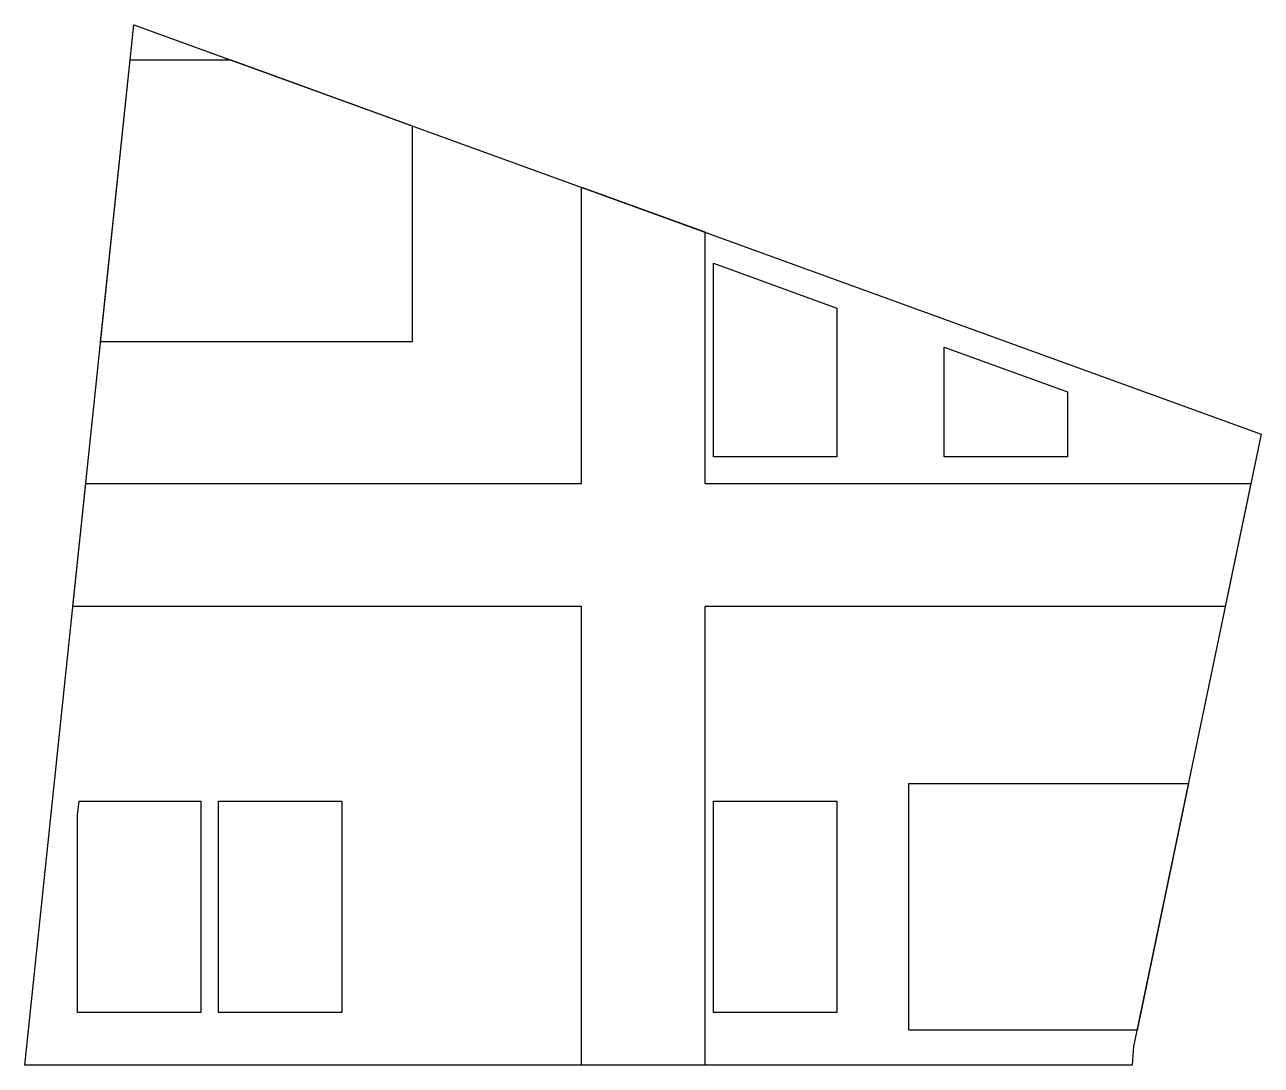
# Model space of a CAD drawing. Header units: metres. Extents: x 6 to 76.2, y 59.9 to 119.
import ezdxf

# ---------------------------------------------------------------- set-up
doc = ezdxf.new("R2010")
doc.units = ezdxf.units.M
for name, color, linetype in [('PTSP_BATAS_LAHAN', 7, 'Continuous'), ('PTSP_KDB', 1, 'Continuous'), ('PTSP_KDH', 3, 'Continuous'), ('PTSP_PSU_JALAN', 5, 'Continuous'), ('PTSP_PSU_MAKAM', 2, 'Continuous')]:
    doc.layers.add(name, color=color, linetype=linetype)

msp = doc.modelspace()

# ---------------------------------------------------------------- linework, layer by layer
at = {"layer": 'PTSP_BATAS_LAHAN'}
msp.add_lwpolyline([(12.196, 118.982), (76.188, 95.746), (68.94, 60.978), (68.852, 59.912), (6.001, 59.912)], close=True, dxfattribs=at)
at = {"layer": 'PTSP_KDB'}
for points in [[(52.095, 94.447), (45.095, 94.447), (45.095, 105.441), (52.095, 102.899)], [(65.188, 94.447), (58.188, 94.447), (58.188, 100.686), (65.188, 98.145)], [(16.001, 74.912), (16.001, 62.912), (9.001, 62.912), (9.001, 74.138), (9.083, 74.912)], [(17.001, 62.912), (17.001, 74.912), (24.001, 74.912), (24.001, 62.912)], [(45.095, 62.912), (45.095, 74.912), (52.095, 74.912), (52.095, 62.912)]]:
    msp.add_lwpolyline(points, close=True, dxfattribs=at)
at = {"layer": 'PTSP_KDH'}
msp.add_lwpolyline([(10.308, 100.982), (11.986, 116.982), (17.704, 116.982), (28.001, 113.243), (28.001, 100.982)], close=True, dxfattribs=at)
at = {"layer": 'PTSP_PSU_JALAN'}
msp.add_lwpolyline([(37.595, 59.912), (37.595, 85.947), (8.732, 85.947), (9.466, 92.947), (37.595, 92.947), (37.595, 109.76), (44.595, 107.218), (44.595, 92.947), (75.605, 92.947), (74.145, 85.947), (44.595, 85.947), (44.595, 59.912)], close=True, dxfattribs=at)
at = {"layer": 'PTSP_PSU_MAKAM'}
msp.add_lwpolyline([(56.188, 75.912), (72.053, 75.912), (69.135, 61.912), (56.188, 61.912)], close=True, dxfattribs=at)

doc.saveas('drawing.dxf')
